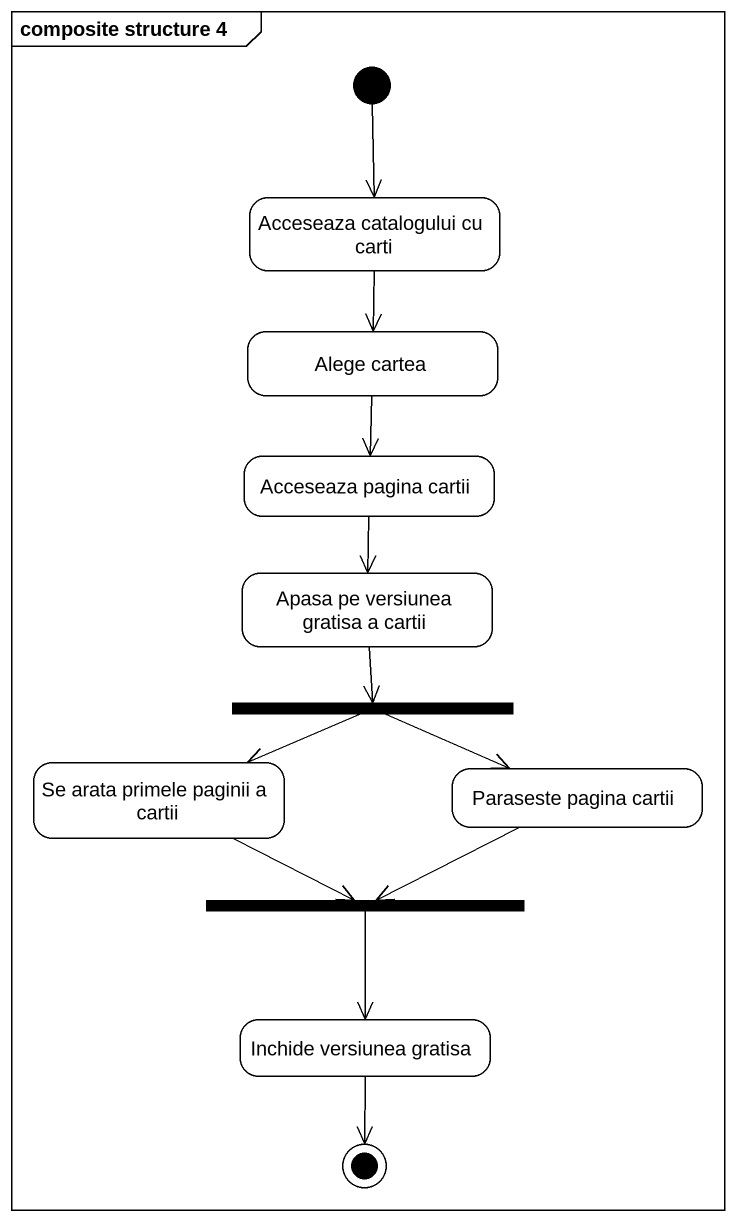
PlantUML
@startuml
mainframe composite structure 4
hide empty description
state "Acceseaza catalogului cu carti" as Acceseaza_catalogului_cu
state "Alege cartea" as Alege_cartea
state "Acceseaza pagina cartii" as Acceseaza_pagina_cartii
state "Apasa pe versiunea gratisa a cartii" as Apasa_pe_versiunea_gratisa
state fork1 <<fork>>
state "Se arata primele paginii a cartii" as Se_arata_primele_paginii_a
state "Paraseste pagina cartii" as Paraseste_pagina_cartii
state fork2 <<join>>
state "Inchide versiunea gratisa" as Inchide_versiunea_gratisa
[*] --> Acceseaza_catalogului_cu
Acceseaza_catalogului_cu --> Alege_cartea
Alege_cartea --> Acceseaza_pagina_cartii
Acceseaza_pagina_cartii --> Apasa_pe_versiunea_gratisa
Apasa_pe_versiunea_gratisa --> fork1
fork1 -left-> Se_arata_primele_paginii_a
fork1 -right-> Paraseste_pagina_cartii
Se_arata_primele_paginii_a -right-> fork2
Paraseste_pagina_cartii -left-> fork2
fork2 --> Inchide_versiunea_gratisa
Inchide_versiunea_gratisa --> [*]
@enduml
